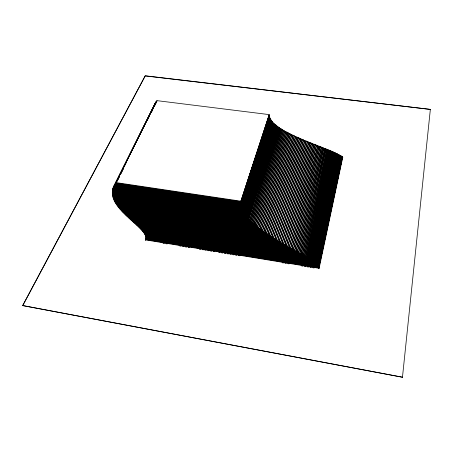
<?xml version="1.0" encoding="UTF-8"?>
<svg xmlns="http://www.w3.org/2000/svg" width="453" height="453" viewBox="0 0 453 453"><rect width="100%" height="100%" fill="white"/><g stroke="black" fill="none" stroke-linecap="round" stroke-linejoin="round"><path stroke-width="0.68" d="M291.67 135.022L293.074 135.204L293.074 135.741L265.152 232.768L120.73 210.181L120.594 209.654L265.13 232.236L265.152 232.768M293.284 249.484L136.064 224.382L136.183 224.892L293.284 249.999L319.003 146.132L317.604 145.945M292.938 135.623L294.337 135.804L294.337 136.342L266.517 233.691L121.449 210.979L121.319 210.452L266.494 233.165L266.517 233.691M294.609 250.266L136.778 225.039L136.897 225.549L294.609 250.775L320.214 146.608L318.816 146.427M294.218 136.217L295.616 136.398L295.616 136.931L267.893 234.614L122.185 211.772L122.055 211.245L267.876 234.082L267.893 234.614M321.415 147.083L295.917 251.545L321.392 147.604L321.415 147.083L319.314 146.806M269.286 235.526L269.269 234.999L122.803 212.032L122.933 212.559L269.286 235.526L296.908 137.519L296.908 136.987L295.509 136.806M322.593 147.548L297.202 252.304L322.57 148.069L322.593 147.548L320.492 147.276M296.817 137.389L298.21 137.57L298.204 138.103L270.69 236.438L123.697 213.34L123.567 212.814L270.673 235.911L270.69 236.438M138.805 226.959L138.924 227.468L298.459 253.057L323.748 148.006L321.641 147.729M297.417 137.876L299.518 138.148L299.518 138.686L272.106 237.338L124.473 214.11L124.343 213.59L272.089 236.811L272.106 237.338M299.433 138.544L300.837 138.726L300.832 139.258L273.527 238.233L125.255 214.881L125.124 214.36L273.516 237.712L273.527 238.233M324.88 148.459L299.699 253.799L324.858 148.98L324.88 148.459L322.774 148.182M300.758 139.111L302.157 139.292L302.151 139.824L274.96 239.122L126.047 215.645L125.917 215.124L274.943 238.601L274.96 239.122M140.051 228.193L140.164 228.697L300.905 254.529L325.984 148.901L323.889 148.629M302.083 139.671L303.482 139.852L303.47 140.385L276.392 240.005L126.84 216.398L126.715 215.877L276.381 239.484L276.392 240.005M327.072 149.343L302.089 255.254L327.043 149.858L327.072 149.343L324.977 149.065M302.7 140.141L304.807 140.413L304.795 140.945L277.831 240.883L127.638 217.146L127.514 216.63L277.819 240.362L277.831 240.883M328.125 149.773L303.244 255.968L328.102 150.288L328.125 149.773L326.726 149.586M303.329 140.6L306.132 140.962L306.12 141.495L279.269 241.749L128.442 217.887L128.312 217.372L279.258 241.228L279.269 241.749M141.732 229.982L141.846 230.486L304.365 256.67L329.155 150.192L327.06 149.915M306.052 141.325L307.451 141.512L307.44 142.038L280.707 242.61L129.241 218.623L129.116 218.108L280.696 242.089L280.707 242.61M330.158 150.611L305.458 257.361L330.135 151.126L330.158 150.611L328.759 150.424M282.14 243.465L282.128 242.944L129.915 218.833L130.039 219.354L282.14 243.465L308.759 142.576L308.77 142.049L307.372 141.868M331.132 151.019L306.517 258.046L331.103 151.534L331.132 151.019L329.727 150.832M307.983 142.304L310.084 142.582L310.073 143.108L283.567 244.309L130.838 220.073L130.713 219.558L283.561 243.793L283.567 244.309M332.072 151.421L307.542 258.72L332.043 151.936L332.072 151.421L330.673 151.234M309.291 142.831L311.392 143.108L311.381 143.635L284.988 245.147L131.63 220.787L131.506 220.271L284.982 244.631L284.988 245.147M332.983 151.812L308.533 259.388L332.955 152.327L332.983 151.812L331.585 151.63M143.969 232.78L144.082 233.278L309.484 260.045L333.861 152.202L331.76 151.925M309.892 143.261L312.689 143.629L312.678 144.156L286.404 245.979L132.418 221.489L132.293 220.973L286.398 245.458L286.404 245.979M334.705 152.582L310.407 260.69L334.676 153.091L334.705 152.582L332.61 152.304M311.183 143.777L313.98 144.145L313.963 144.666L287.808 246.8L133.193 222.185L133.069 221.67L287.802 246.285L287.808 246.8M335.52 152.955L311.285 261.324L335.486 153.465L335.52 152.955L333.419 152.678M315.254 144.649L289.195 247.615L315.254 144.649L313.85 144.467M336.296 153.318L312.128 261.953L336.268 153.833L336.296 153.318L334.892 153.131M316.517 145.153L290.577 248.42L316.517 145.153L315.118 144.966M145.181 234.864L145.294 235.356L312.927 262.57L337.038 153.68L335.639 153.493M313.691 263.176L337.745 154.031L313.691 263.176L145.509 235.854M135.339 223.72L135.458 224.229L291.936 249.212L317.751 146.166L317.768 145.645L316.37 145.458M313.708 262.678L145.396 235.362L145.685 236.347L314.416 263.776L338.414 154.377L337.015 154.19L312.927 262.57M319.003 146.132L293.284 249.999M339.048 154.711L315.095 264.365L339.02 155.22L339.048 154.711L337.649 154.53M315.752 264.45L315.735 264.948L339.648 155.045L315.752 264.45L145.826 236.806M320.214 146.608L294.609 250.775M316.353 265.022L316.33 265.52L340.209 155.373L316.353 265.022L145.894 237.27L146.03 238.221M340.73 155.69L316.885 266.081L340.696 156.194L340.73 155.69L339.331 155.504M317.417 266.143L145.911 238.176L146.025 238.669L317.4 266.636L341.217 156.002L339.812 155.815M317.87 267.185L341.658 156.308L317.87 267.185L145.979 239.11L145.866 238.618L317.887 266.692M342.066 156.608L318.295 267.723L342.032 157.117L342.066 156.608L340.673 156.427M342.44 156.902L318.68 268.25L342.406 157.412L342.44 156.902L341.035 156.715M298.459 253.057L323.748 148.006M319.014 268.771L342.768 157.191L342.734 157.695M325.984 148.901L300.905 254.529M329.155 150.192L304.365 256.67M333.861 152.202L309.484 260.045M337.009 154.19L337.038 153.68M338.414 154.377L314.416 263.776M341.217 156.002L317.4 266.636M402.468 377.224L430.35 109.4L145.203 75.776L22.65 305.56L402.468 377.224L22.65 305.56M430.35 109.4L145.232 75.934L22.718 305.707M291.936 249.212L317.768 145.645M287.802 246.285L313.98 144.145M286.398 245.458L312.689 143.629M284.982 244.631L311.392 143.108M283.561 243.793L310.084 142.582M282.128 242.944L308.77 142.049M280.696 242.089L307.451 141.512M279.258 241.228L306.132 140.962M277.819 240.362L304.807 140.413M276.381 239.484L303.482 139.852M274.943 238.601L302.157 139.292M273.516 237.712L300.837 138.726M272.089 236.811L299.518 138.148M270.673 235.911L298.21 137.57M269.269 234.999L296.908 136.987M267.876 234.082L295.616 136.398M266.494 233.165L294.337 135.804M265.13 232.236L293.074 135.204M263.788 231.307L119.892 208.85L120.028 209.377L263.81 231.834L291.823 134.603L289.025 134.241M263.81 231.834L291.823 134.603M262.463 230.367L119.213 208.04L119.343 208.573L262.485 230.9L290.588 133.992L289.19 133.811M262.485 230.9L290.588 133.992M261.16 229.428L118.55 207.231L118.686 207.757L261.183 229.96L289.371 133.38L287.972 133.199M261.183 229.96L289.371 133.38M259.88 228.482L117.916 206.409L118.046 206.942L259.903 229.014L288.176 132.769L286.772 132.587M259.903 229.014L288.176 132.769M258.623 227.531L117.299 205.588L117.435 206.121L258.652 228.063L287.004 132.146L285.605 131.965M258.652 228.063L287.004 132.146M257.4 226.574L116.715 204.762L116.851 205.294L257.429 227.112L285.854 131.523L284.456 131.342M257.429 227.112L285.854 131.523M256.205 225.617L116.161 203.935L116.296 204.467L256.234 226.155L284.727 130.894L283.329 130.719M256.234 226.155L284.727 130.894M255.039 224.654L115.634 203.103L115.77 203.635L255.067 225.192L283.629 130.266L282.225 130.085M255.067 225.192L283.629 130.266M253.906 223.691L115.136 202.264L115.277 202.797L253.935 224.229L282.559 129.632L281.166 129.456M253.935 224.229L282.559 129.632M252.808 222.723L114.677 201.426L114.813 201.959L252.842 223.261L281.523 128.997L280.124 128.816M252.842 223.261L281.523 128.997M251.749 221.755L114.252 200.583L114.388 201.121L251.783 222.293L280.515 128.358L279.116 128.176M251.783 222.293L280.515 128.358M250.724 220.781L113.862 199.739L114.003 200.271L250.758 221.319L279.541 127.718L278.136 127.536M250.758 221.319L279.541 127.718M248.839 219.371L248.805 218.827L113.205 198.04L113.341 198.578L248.839 219.371L277.712 126.976L277.7 126.427L276.302 126.251M249.745 219.801L113.516 198.89L113.652 199.428L249.779 220.345L278.601 127.072L277.208 126.897M249.779 220.345L278.601 127.072M247.904 217.848L112.939 197.185L113.074 197.723L247.944 218.391L276.834 125.781L275.435 125.6M247.944 218.391L276.834 125.781M248.805 218.827L277.7 126.427M247.055 216.868L112.712 196.33L112.854 196.874L247.089 217.412L276.007 125.13L274.609 124.949M247.089 217.412L276.007 125.13M245.532 215.447L245.492 214.898L112.401 194.62L112.537 195.164L245.532 215.447L274.495 124.371L274.484 123.822L273.085 123.646M246.251 215.883L275.226 124.479L246.285 216.426L112.672 196.019L112.531 195.475L246.251 215.883L246.285 216.426M244.784 213.918L273.788 123.171L244.824 214.462L112.452 194.303L112.316 193.759L244.784 213.918L244.824 214.462M245.492 214.898L274.484 123.822M243.567 212.497L243.527 211.947L112.287 192.044L112.429 192.587L243.567 212.497L272.542 122.406L272.525 121.857L271.132 121.681M244.127 212.933L273.131 122.514L244.167 213.476L112.418 193.448L112.276 192.904L244.127 212.933L244.167 213.476M112.984 189.915L112.497 191.727L243.018 211.511L271.97 121.2L270.571 121.025M243.018 211.511L271.97 121.2M243.527 211.947L272.525 121.857M241.704 208.556L270.588 119.224L241.704 208.556L113.012 189.15L112.871 188.601L114.445 185.447M242.083 209.541L270.996 119.881L242.083 209.541L112.786 190.011L112.644 189.462L115.753 183.188M242.519 210.526L271.46 120.543L242.519 210.526L112.61 190.866L113.103 189.06M241.121 206.596L269.931 117.905L241.121 206.596L113.635 187.434L113.499 186.879L155.611 102.361M241.381 207.576L270.231 118.567L241.381 207.576L113.295 188.289L113.154 187.74L155.979 101.783L156.075 102.338M155.872 103.029L156.404 101.212L115.458 183.454L115.594 184.009L240.696 202.678L269.286 115.832M240.668 203.097L114.875 184.309L115.017 184.864L240.707 203.657L269.348 115.928M240.707 203.657L269.365 116.489L269.269 115.272L240.696 202.678M240.741 204.077L269.484 116.591L240.781 204.631L114.496 185.719L114.354 185.164L240.741 204.077L240.781 204.631M240.877 205.056L269.682 117.248L240.922 205.611L114.037 186.574L113.896 186.024L240.877 205.056L240.922 205.611M240.747 201.704L269.246 114.615L156.885 100.634L116.098 182.599L116.24 183.154L240.747 201.704L269.246 114.615M145.606 240.384L146.211 238.182M116.24 183.154L119.371 176.851M120.94 173.697L123.448 168.652M147.265 120.736L147.893 119.473M151.336 112.537L151.965 111.279M154.473 106.234L156.981 101.189L156.885 100.634M115.073 184.184L116.642 181.03M119.156 175.979L120.73 172.825M122.299 169.665L124.813 164.62M126.387 161.461L127.956 158.307M129.524 155.153L132.038 150.102M132.667 148.839L136.127 141.897M136.755 140.634L154.666 104.66M117.327 180.028L118.901 176.868M120.47 173.709L122.99 168.652M140.039 134.331L140.668 133.069M144.111 126.144L144.739 124.886M147.242 119.852L148.811 116.704M149.099 116.183L149.728 114.92M150.464 113.471L151.092 112.202M151.319 111.67L152.882 108.522M153.612 107.135L154.241 105.872M154.501 105.323L155.034 103.511M117.797 179.581L119.371 176.415M120.945 173.25L123.459 168.193M124.088 166.925L126.608 161.863M148.635 117.576L149.264 116.313M151.778 111.251L153.352 108.091M289.19 134.354L290.588 134.53M295.509 137.338L296.908 137.519M307.355 142.395L308.759 142.576M316.353 145.985L317.751 146.166M319.994 147.423L321.392 147.604M322.321 148.346L323.725 148.527M116.098 182.599L240.707 201.149M115.458 183.454L240.656 202.123M113.499 186.879L241.081 206.041M113.154 187.74L241.341 207.021M112.871 188.601L241.664 208.006M112.644 189.462L242.044 208.992M112.474 190.322L242.48 209.977M112.355 191.183L242.978 210.962M289.195 247.095L133.839 222.361L133.958 222.876L290.577 247.904M291.936 248.697L134.717 223.556L134.592 223.046M295.917 251.036L137.474 225.685L137.593 226.194L297.202 251.794M298.465 252.548L138.267 226.834L138.148 226.324M299.705 253.289L139.439 227.582L139.558 228.086L300.911 254.02M302.094 254.745L140.64 228.799L140.753 229.303L303.25 255.458M304.376 256.16L141.313 229.898L141.2 229.394M305.469 256.857L142.242 230.56L142.355 231.064L306.528 257.542M307.553 258.216L142.831 231.63L142.718 231.126M308.544 258.884L143.278 232.191L143.165 231.687M309.501 259.541L143.697 232.74L143.584 232.236M310.418 260.186L144.326 233.312L144.439 233.816L311.302 260.826M312.14 261.449L144.756 234.337L144.643 233.839M312.944 262.072L145.039 234.852L144.932 234.354M145.577 235.849L314.433 263.278M315.112 263.867L145.719 236.33L145.934 237.298M145.923 237.723L316.907 265.588M318.317 267.23L145.781 239.048L145.894 239.541M318.697 267.757L145.656 239.473L145.77 239.965M145.498 239.892L319.037 268.284M163.018 243.233L164.411 243.465M165.804 243.691L167.197 243.918M179.733 245.968L181.121 246.2M182.514 246.426L183.907 246.653M185.3 246.885L186.693 247.112M188.086 247.338L189.479 247.565M199.229 249.161L200.622 249.388M202.015 249.62L203.408 249.846M204.801 250.073L206.194 250.305M207.587 250.532L208.98 250.758M210.373 250.985L211.766 251.217M213.159 251.443L214.552 251.67M218.731 252.355L220.124 252.581M221.517 252.808L222.91 253.04M224.303 253.267L225.696 253.493M227.089 253.725L228.482 253.952M229.875 254.178L231.268 254.405M232.661 254.637L234.054 254.863M235.447 255.09L236.84 255.316M238.233 255.549L239.626 255.775M282.106 262.729L283.499 262.955M284.892 263.187L286.285 263.414M287.678 263.64L289.071 263.867M301.607 265.922L303 266.149M304.393 266.375L305.786 266.607M307.179 266.834L308.572 267.06M309.965 267.293L311.358 267.519M312.751 267.746L314.144 267.972M154.824 104.088L154.92 104.637M155.294 102.933L155.39 103.488"/></g></svg>
